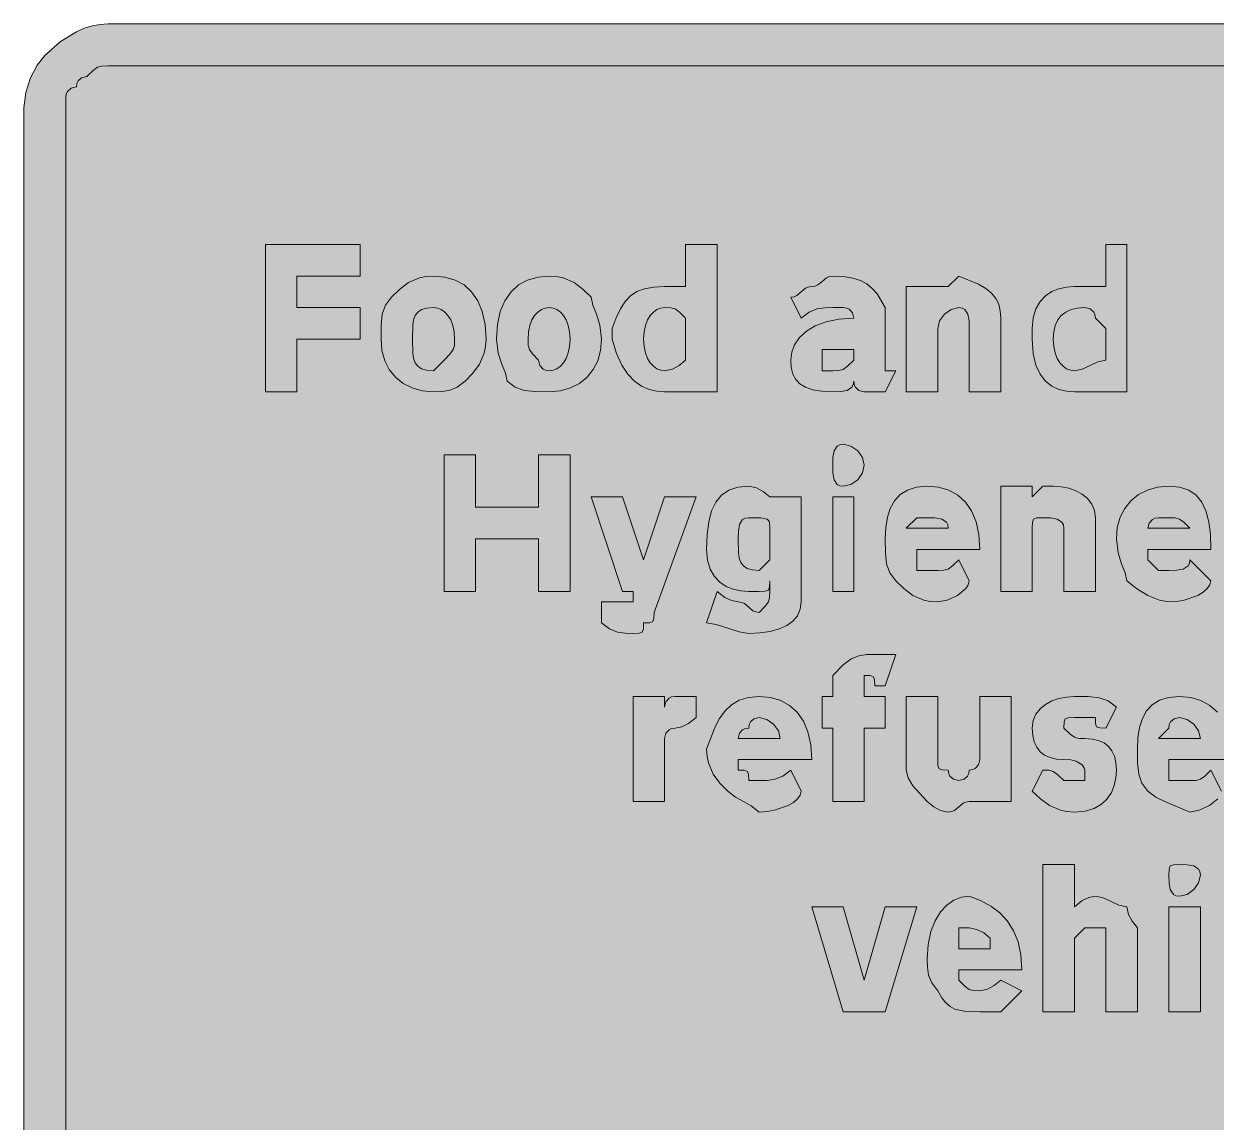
# Model space of a CAD drawing. Header units: metres. Extents: x 121 to 445, y 11 to 261.
# Drawn here: x 120.9 to 257.1, y 136 to 261.4 of the extents above; entities that cross this region are included whole.
import ezdxf

# ---------------------------------------------------------------- set-up
doc = ezdxf.new("R2010")
doc.units = ezdxf.units.M
doc.layers.add('FILL_BLACK_000000', color=7, linetype='Continuous', true_color=0x000000)
doc.layers.add('FILL_WHITE_FFFFFF', color=7, linetype='Continuous', true_color=0xffffff)

msp = doc.modelspace()

# ---------------------------------------------------------------- hatches: boundary and pattern name
at = {"layer": 'FILL_BLACK_000000', "true_color": 0x000000}
h = msp.add_hatch(color=7, dxfattribs=at)
h.dxf.hatch_style = 1
h.paths.add_polyline_path([(130.53, 10.56), (128.73, 10.77), (126.93, 11.31), (125.13, 12.08), (123.33, 12.96), (122.45, 14.76), (121.68, 16.56), (121.14, 18.36), (120.93, 20.16), (120.93, 251.76), (121.14, 253.54), (121.68, 255.21), (122.45, 256.65), (123.33, 257.76), (125.13, 259.33), (126.93, 260.46), (127.83, 260.85), (128.73, 261.13), (129.63, 261.3), (130.53, 261.36), (435.33, 261.36), (436.23, 261.17), (437.13, 260.76), (438.03, 260.35), (438.93, 260.16), (439.81, 259.95), (440.58, 259.41), (441.12, 258.64), (441.33, 257.76), (442.21, 257.05), (442.98, 256.56), (443.52, 256.07), (443.68, 255.76), (443.73, 255.36), (444.42, 254.46), (444.78, 253.56), (444.91, 252.66), (444.93, 251.76), (444.93, 20.16), (444.87, 19.26), (444.71, 18.36), (444.42, 17.46), (444.03, 16.56), (442.91, 14.76), (441.33, 12.96), (440.22, 12.08), (438.78, 11.31), (437.11, 10.77), (435.33, 10.56), (130.53, 10.56)])
h = msp.add_hatch(color=7, dxfattribs=at)
h.dxf.hatch_style = 1
h.paths.add_polyline_path([(152.13, 219.36), (148.53, 219.36), (148.53, 236.16), (159.33, 236.16), (159.33, 232.56), (152.13, 232.56), (152.13, 228.96), (159.33, 228.96), (159.33, 225.36), (152.13, 225.36), (152.13, 219.36)])
h = msp.add_hatch(color=7, dxfattribs=at)
h.dxf.hatch_style = 1
h.paths.add_polyline_path([(200.13, 236.16), (200.13, 219.36), (196.53, 219.36), (194.13, 219.36), (193.23, 219.42), (192.35, 219.62), (191.49, 219.99), (190.68, 220.56), (189.92, 221.35), (189.24, 222.4), (188.63, 223.72), (188.13, 225.36), (188.13, 226.56), (188.58, 227.8), (189.07, 228.83), (189.61, 229.66), (190.23, 230.31), (190.97, 230.79), (191.84, 231.12), (192.89, 231.3), (194.13, 231.36), (196.53, 231.36), (196.53, 236.16), (200.13, 236.16)])
h.paths.add_polyline_path([(196.53, 227.76), (195.82, 228.45), (195.33, 228.81), (194.84, 228.94), (194.13, 228.96), (193.68, 228.9), (193.25, 228.73), (192.84, 228.45), (192.48, 228.06), (192.17, 227.55), (191.94, 226.93), (191.78, 226.2), (191.73, 225.36), (191.78, 224.52), (191.94, 223.78), (192.17, 223.17), (192.48, 222.66), (192.84, 222.27), (193.25, 221.98), (193.68, 221.82), (194.13, 221.76), (195.01, 221.95), (195.78, 222.36), (196.53, 222.96), (196.53, 226.56), (196.53, 227.76)], flags=16)
h = msp.add_hatch(color=7, dxfattribs=at)
h.dxf.hatch_style = 1
h.paths.add_polyline_path([(246.93, 236.16), (246.93, 219.36), (244.53, 219.36), (240.93, 219.36), (240.03, 219.42), (239.17, 219.62), (238.36, 219.99), (237.63, 220.56), (237.02, 221.35), (236.54, 222.4), (236.24, 223.72), (236.13, 225.36), (236.13, 226.56), (236.24, 227.8), (236.54, 228.83), (237.02, 229.66), (237.63, 230.31), (238.36, 230.79), (239.17, 231.12), (240.03, 231.3), (240.93, 231.36), (244.53, 231.36), (244.53, 236.16), (246.93, 236.16)])
h.paths.add_polyline_path([(243.33, 227.76), (243.28, 228.16), (243.14, 228.45), (242.73, 228.81), (242.13, 228.96), (241.29, 228.9), (240.55, 228.73), (239.94, 228.45), (239.43, 228.06), (239.04, 227.55), (238.75, 226.93), (238.59, 226.2), (238.53, 225.36), (238.58, 224.52), (238.74, 223.78), (238.97, 223.17), (239.28, 222.66), (239.64, 222.27), (240.05, 221.98), (240.48, 221.82), (240.93, 221.76), (241.83, 221.95), (242.73, 222.36), (243.63, 222.77), (244.53, 222.96), (244.53, 226.56), (243.33, 227.76)], flags=16)
h = msp.add_hatch(color=7, dxfattribs=at)
h.dxf.hatch_style = 1
h.paths.add_polyline_path([(173.52, 223.77), (172.98, 222.51), (172.21, 221.48), (171.33, 220.56), (170.43, 219.87), (169.53, 219.51), (168.63, 219.38), (167.73, 219.36), (166.44, 219.47), (165.27, 219.79), (164.25, 220.31), (163.38, 221.01), (162.68, 221.88), (162.16, 222.9), (161.84, 224.07), (161.73, 225.36), (161.75, 226.95), (161.88, 228.21), (162.24, 229.24), (162.93, 230.16), (163.85, 231.04), (164.88, 231.81), (166.14, 232.35), (166.88, 232.51), (167.73, 232.56), (169.02, 232.45), (170.19, 232.11), (171.21, 231.55), (172.08, 230.76), (172.78, 229.75), (173.3, 228.51), (173.62, 227.05), (173.73, 225.36), (173.68, 224.51), (173.52, 223.77)])
h.paths.add_polyline_path([(169.92, 226.93), (169.69, 227.55), (169.38, 228.06), (169.02, 228.45), (168.61, 228.73), (168.18, 228.9), (167.73, 228.96), (166.94, 228.9), (166.34, 228.73), (165.92, 228.45), (165.63, 228.06), (165.46, 227.55), (165.37, 226.93), (165.33, 225.36), (165.37, 223.78), (165.46, 223.17), (165.63, 222.66), (165.92, 222.27), (166.34, 221.98), (166.94, 221.82), (167.73, 221.76), (168.93, 222.96), (169.62, 223.67), (169.98, 224.16), (170.11, 224.65), (170.13, 225.36), (170.08, 226.2), (169.92, 226.93)], flags=16)
h = msp.add_hatch(color=7, dxfattribs=at)
h.dxf.hatch_style = 1
h.paths.add_polyline_path([(186.5, 222.9), (185.98, 221.88), (185.28, 221.01), (184.41, 220.31), (183.39, 219.79), (182.22, 219.47), (180.93, 219.36), (179.34, 219.38), (178.08, 219.51), (177.05, 219.87), (176.13, 220.56), (175.94, 221.48), (175.53, 222.51), (175.12, 223.77), (174.93, 225.36), (175.04, 227.05), (175.36, 228.51), (175.88, 229.75), (176.58, 230.76), (177.45, 231.55), (178.47, 232.11), (179.64, 232.45), (180.93, 232.56), (181.78, 232.51), (182.52, 232.35), (183.78, 231.81), (184.81, 231.04), (185.73, 230.16), (185.92, 229.24), (186.33, 228.21), (186.74, 226.95), (186.93, 225.36), (186.82, 224.07), (186.5, 222.9)])
h.paths.add_polyline_path([(183.12, 226.93), (182.89, 227.55), (182.58, 228.06), (182.22, 228.45), (181.81, 228.73), (181.38, 228.9), (180.93, 228.96), (180.48, 228.9), (180.05, 228.73), (179.64, 228.45), (179.28, 228.06), (178.97, 227.55), (178.74, 226.93), (178.58, 226.2), (178.53, 225.36), (178.55, 224.65), (178.68, 224.16), (179.04, 223.67), (179.73, 222.96), (179.88, 222.36), (180.24, 221.95), (180.53, 221.81), (180.93, 221.76), (181.38, 221.82), (181.81, 221.98), (182.22, 222.27), (182.58, 222.66), (182.89, 223.17), (183.12, 223.78), (183.28, 224.52), (183.33, 225.36), (183.28, 226.2), (183.12, 226.93)], flags=16)
h = msp.add_hatch(color=7, dxfattribs=at)
h.dxf.hatch_style = 1
h.paths.add_polyline_path([(215.22, 228.77), (214.93, 228.91), (214.53, 228.96), (213.33, 228.96), (212.43, 228.94), (211.53, 228.81), (210.63, 228.45), (209.73, 227.76), (208.53, 230.16), (208.93, 230.21), (209.24, 230.35), (209.73, 230.76), (210.22, 231.17), (210.53, 231.31), (210.93, 231.36), (211.33, 231.41), (211.64, 231.55), (212.13, 231.96), (212.62, 232.37), (212.93, 232.51), (213.33, 232.56), (214.57, 232.5), (215.62, 232.33), (216.49, 232.05), (217.23, 231.66), (217.85, 231.15), (218.39, 230.53), (219.33, 228.96), (219.33, 222.96), (219.33, 221.76), (220.53, 221.76), (219.33, 219.36), (216.93, 219.36), (216.33, 219.51), (215.92, 219.87), (215.78, 220.16), (215.73, 220.56), (215.68, 220.16), (215.52, 219.87), (214.98, 219.51), (214.21, 219.38), (213.33, 219.36), (212.09, 219.42), (211.06, 219.58), (210.23, 219.87), (209.58, 220.26), (209.1, 220.77), (208.77, 221.38), (208.59, 222.12), (208.53, 222.96), (208.64, 223.86), (208.98, 224.72), (209.54, 225.53), (210.33, 226.26), (211.34, 226.87), (212.58, 227.35), (214.04, 227.65), (215.73, 227.76), (215.58, 228.36), (215.22, 228.77)])
h.paths.add_polyline_path([(213.33, 221.76), (214.04, 221.78), (214.53, 221.91), (215.02, 222.27), (215.73, 222.96), (215.73, 224.16), (212.13, 224.16), (212.13, 222.96), (212.13, 221.76), (213.33, 221.76)], flags=16)
h = msp.add_hatch(color=7, dxfattribs=at)
h.dxf.hatch_style = 1
h.paths.add_polyline_path([(228.93, 219.36), (228.93, 226.56), (228.91, 227.44), (228.78, 228.21), (228.42, 228.75), (228.13, 228.91), (227.73, 228.96), (226.85, 228.75), (226.08, 228.21), (225.54, 227.44), (225.33, 226.56), (225.33, 219.36), (221.73, 219.36), (221.73, 231.36), (225.33, 231.36), (226.53, 231.36), (227.73, 232.56), (230, 231.64), (230.83, 231.15), (231.48, 230.61), (231.96, 230.02), (232.29, 229.35), (232.47, 228.61), (232.53, 227.76), (232.53, 219.36), (228.93, 219.36)])
h = msp.add_hatch(color=7, dxfattribs=at)
h.dxf.hatch_style = 1
h.paths.add_polyline_path([(216.72, 210.08), (216.18, 209.31), (215.41, 208.77), (214.53, 208.56), (214.13, 208.61), (213.84, 208.77), (213.48, 209.31), (213.35, 210.08), (213.33, 210.96), (213.35, 211.84), (213.48, 212.61), (213.84, 213.15), (214.13, 213.31), (214.53, 213.36), (215.41, 213.15), (216.18, 212.61), (216.72, 211.84), (216.93, 210.96), (216.72, 210.08)])
h = msp.add_hatch(color=7, dxfattribs=at)
h.dxf.hatch_style = 1
h.paths.add_polyline_path([(176.13, 206.16), (179.73, 206.16), (179.73, 212.16), (183.33, 212.16), (183.33, 196.56), (179.73, 196.56), (179.73, 202.56), (176.13, 202.56), (172.53, 202.56), (172.53, 196.56), (168.93, 196.56), (168.93, 212.16), (172.53, 212.16), (172.53, 206.16), (176.13, 206.16)])
h = msp.add_hatch(color=7, dxfattribs=at)
h.dxf.hatch_style = 1
h.paths.add_polyline_path([(209.3, 193.78), (208.78, 193.17), (208.08, 192.66), (207.21, 192.27), (206.19, 191.98), (205.02, 191.82), (203.73, 191.76), (202.64, 191.95), (201.33, 192.36), (200.02, 192.77), (198.93, 192.96), (200.13, 196.56), (201.01, 195.87), (201.78, 195.51), (202.53, 195.36), (202.93, 195.31), (203.24, 195.17), (203.73, 194.76), (204.22, 194.35), (204.53, 194.21), (204.93, 194.16), (205.62, 194.87), (205.98, 195.36), (206.11, 195.85), (206.13, 196.56), (206.13, 197.76), (206.11, 197.07), (205.98, 196.71), (205.62, 196.58), (204.93, 196.56), (203.73, 196.56), (202.83, 196.62), (201.97, 196.8), (201.16, 197.13), (200.43, 197.61), (199.82, 198.26), (199.34, 199.09), (199.04, 200.12), (198.93, 201.36), (198.99, 203.05), (199.17, 204.51), (199.5, 205.75), (199.98, 206.76), (200.63, 207.55), (201.46, 208.11), (202.49, 208.45), (203.73, 208.56), (204.61, 208.37), (205.38, 207.96), (206.13, 207.36), (209.73, 207.36), (209.73, 195.36), (209.62, 194.52), (209.3, 193.78)])
h.paths.add_polyline_path([(206, 204.67), (205.83, 204.81), (205.12, 204.94), (203.73, 204.96), (203.33, 204.91), (203.04, 204.75), (202.68, 204.21), (202.55, 203.44), (202.53, 202.56), (202.57, 200.98), (202.66, 200.37), (202.83, 199.86), (203.12, 199.47), (203.54, 199.18), (204.14, 199.02), (204.93, 198.96), (206.13, 200.16), (206.13, 201.36), (206.13, 203.76), (206.09, 204.45), (206, 204.67)], flags=16)
h = msp.add_hatch(color=7, dxfattribs=at)
h.dxf.hatch_style = 1
h.paths.add_polyline_path([(222.93, 200.16), (222.93, 198.96), (225.33, 198.96), (226.04, 198.98), (226.53, 199.11), (227.02, 199.47), (227.73, 200.16), (228.93, 197.76), (228.82, 197.31), (228.54, 196.88), (227.58, 196.11), (226.4, 195.57), (225.33, 195.36), (224.48, 195.41), (223.74, 195.57), (222.48, 196.11), (221.45, 196.88), (220.53, 197.76), (219.84, 198.68), (219.48, 199.71), (219.35, 200.97), (219.33, 202.56), (219.39, 203.85), (219.57, 205.02), (219.9, 206.04), (220.38, 206.91), (221.03, 207.61), (221.86, 208.13), (222.89, 208.45), (224.13, 208.56), (225.42, 208.45), (226.59, 208.11), (227.61, 207.55), (228.48, 206.76), (229.18, 205.75), (229.7, 204.51), (230.02, 203.05), (230.13, 201.36), (222.93, 201.36), (222.93, 200.16)])
h.paths.add_polyline_path([(226.48, 204.16), (226.32, 204.45), (225.78, 204.81), (225.01, 204.94), (224.13, 204.96), (222.93, 204.96), (221.73, 203.76), (226.53, 203.76), (226.48, 204.16)], flags=16)
h = msp.add_hatch(color=7, dxfattribs=at)
h.dxf.hatch_style = 1
h.paths.add_polyline_path([(239.73, 196.56), (239.73, 202.56), (239.73, 203.76), (239.68, 204.16), (239.52, 204.45), (238.98, 204.81), (238.21, 204.94), (237.33, 204.96), (236.64, 204.94), (236.28, 204.81), (236.15, 204.45), (236.13, 203.76), (236.13, 196.56), (232.53, 196.56), (232.53, 208.56), (236.13, 208.56), (236.13, 207.36), (237.33, 208.56), (238.53, 208.56), (239.43, 208.5), (240.29, 208.33), (241.1, 208.05), (241.83, 207.66), (242.44, 207.15), (242.92, 206.53), (243.22, 205.8), (243.33, 204.96), (243.33, 203.76), (243.33, 196.56), (239.73, 196.56)])
h = msp.add_hatch(color=7, dxfattribs=at)
h.dxf.hatch_style = 1
h.paths.add_polyline_path([(249.33, 200.16), (250.53, 198.96), (251.73, 198.96), (252.61, 198.98), (253.38, 199.11), (253.92, 199.47), (254.08, 199.76), (254.13, 200.16), (256.53, 197.76), (256.42, 197.31), (256.12, 196.88), (255.64, 196.47), (255.03, 196.11), (253.49, 195.57), (252.63, 195.41), (251.73, 195.36), (250.64, 195.57), (249.33, 196.11), (248.02, 196.88), (246.93, 197.76), (246.74, 198.68), (246.33, 199.71), (245.92, 200.97), (245.73, 202.56), (245.84, 203.85), (246.16, 205.02), (246.68, 206.04), (247.38, 206.91), (248.25, 207.61), (249.27, 208.13), (250.44, 208.45), (251.73, 208.56), (252.97, 208.45), (254, 208.11), (254.83, 207.55), (255.48, 206.76), (255.96, 205.75), (256.29, 204.51), (256.47, 203.05), (256.53, 201.36), (249.33, 201.36), (249.33, 200.16)])
h.paths.add_polyline_path([(253.42, 204.45), (252.93, 204.81), (252.44, 204.94), (251.73, 204.96), (250.53, 204.96), (250.13, 204.91), (249.84, 204.77), (249.48, 204.36), (249.33, 203.76), (254.13, 203.76), (253.42, 204.45)], flags=16)
h = msp.add_hatch(color=7, dxfattribs=at)
h.dxf.hatch_style = 1
h.paths.add_polyline_path([(192.93, 194.16), (192.91, 193.47), (192.78, 193.11), (192.42, 192.98), (191.73, 192.96), (191.71, 192.27), (191.58, 191.91), (191.22, 191.78), (190.53, 191.76), (189.63, 191.78), (188.73, 191.91), (187.83, 192.27), (186.93, 192.96), (186.93, 195.36), (188.13, 195.36), (189.33, 195.36), (190.53, 195.36), (190.53, 196.56), (189.33, 196.56), (185.73, 207.36), (189.33, 207.36), (191.73, 200.16), (194.13, 207.36), (197.73, 207.36), (192.93, 194.16)])
h = msp.add_hatch(color=7, dxfattribs=at)
h.dxf.hatch_style = 1
h.paths.add_polyline_path([(213.33, 196.56), (213.33, 207.36), (215.73, 207.36), (215.73, 196.56), (213.33, 196.56)])
h = msp.add_hatch(color=7, dxfattribs=at)
h.dxf.hatch_style = 1
h.paths.add_polyline_path([(213.33, 172.56), (213.33, 180.96), (212.13, 180.96), (212.13, 184.56), (213.33, 184.56), (213.33, 186.96), (214.53, 188.16), (215.43, 188.85), (216.33, 189.21), (217.23, 189.34), (218.13, 189.36), (220.53, 189.36), (219.33, 185.76), (218.13, 185.76), (218.11, 186.45), (217.98, 186.81), (217.62, 186.94), (216.93, 186.96), (216.93, 185.76), (216.93, 184.56), (219.33, 184.56), (219.33, 180.96), (216.93, 180.96), (216.93, 172.56), (213.33, 172.56)])
h = msp.add_hatch(color=7, dxfattribs=at)
h.dxf.hatch_style = 1
h.paths.add_polyline_path([(190.53, 184.56), (194.13, 184.56), (194.13, 183.36), (194.28, 183.96), (194.64, 184.37), (194.93, 184.51), (195.33, 184.56), (197.73, 184.56), (197.73, 182.16), (196.85, 181.47), (196.08, 181.11), (195.33, 180.96), (194.93, 180.91), (194.64, 180.77), (194.28, 180.36), (194.13, 179.76), (194.13, 172.56), (190.53, 172.56), (190.53, 184.56)])
h = msp.add_hatch(color=7, dxfattribs=at)
h.dxf.hatch_style = 1
h.paths.add_polyline_path([(202.53, 176.16), (203.22, 176.14), (203.58, 176.01), (203.71, 175.65), (203.73, 174.96), (204.93, 174.96), (205.83, 174.98), (206.73, 175.11), (207.63, 175.47), (208.53, 176.16), (209.73, 173.76), (209.62, 173.31), (209.32, 172.88), (208.84, 172.47), (208.23, 172.11), (206.69, 171.57), (205.83, 171.41), (204.93, 171.36), (204.03, 172.07), (203.13, 172.56), (202.23, 173.05), (201.33, 173.76), (200.45, 174.68), (199.68, 175.71), (199.14, 176.97), (198.98, 177.71), (198.93, 178.56), (199.87, 181.02), (200.41, 182.04), (201.03, 182.91), (201.77, 183.61), (202.64, 184.13), (203.69, 184.45), (204.93, 184.56), (206.22, 184.45), (207.39, 184.11), (208.41, 183.55), (209.28, 182.76), (209.98, 181.75), (210.5, 180.51), (210.82, 179.05), (210.93, 177.36), (202.53, 177.36), (202.53, 176.16)])
h.paths.add_polyline_path([(207.12, 180.64), (206.58, 181.41), (205.81, 181.95), (204.93, 182.16), (204.33, 182.01), (203.92, 181.65), (203.78, 181.36), (203.73, 180.96), (203.33, 180.91), (203.04, 180.77), (202.68, 180.36), (202.53, 179.76), (207.33, 179.76), (207.12, 180.64)], flags=16)
h = msp.add_hatch(color=7, dxfattribs=at)
h.dxf.hatch_style = 1
h.paths.add_polyline_path([(233.73, 184.56), (233.73, 172.56), (230.13, 172.56), (228.93, 172.56), (228.53, 172.51), (228.22, 172.37), (227.73, 171.96), (227.24, 171.55), (226.93, 171.41), (226.53, 171.36), (225.65, 171.55), (224.88, 171.96), (224.13, 172.56), (222.48, 174.36), (221.94, 175.26), (221.73, 176.16), (221.73, 184.56), (225.33, 184.56), (225.33, 177.36), (225.35, 176.67), (225.48, 176.31), (225.84, 176.18), (226.53, 176.16), (226.58, 175.76), (226.72, 175.47), (227.13, 175.11), (227.73, 174.96), (228.33, 175.11), (228.74, 175.47), (228.88, 175.76), (228.93, 176.16), (229.33, 176.21), (229.62, 176.35), (229.98, 176.76), (230.13, 177.36), (230.13, 184.56), (233.73, 184.56)])
h = msp.add_hatch(color=7, dxfattribs=at)
h.dxf.hatch_style = 1
h.paths.add_polyline_path([(245.67, 175.26), (245.49, 174.4), (245.16, 173.59), (244.68, 172.86), (244.03, 172.25), (243.2, 171.77), (242.17, 171.47), (240.93, 171.36), (240.08, 171.41), (239.34, 171.57), (238.08, 172.11), (237.05, 172.88), (236.13, 173.76), (237.33, 176.16), (238.04, 176.14), (238.53, 176.01), (239.02, 175.65), (239.73, 174.96), (240.93, 174.96), (242.13, 174.96), (242.13, 176.16), (242.09, 176.35), (241.83, 176.76), (241.12, 177.17), (240.52, 177.31), (239.73, 177.36), (238.89, 177.42), (238.16, 177.58), (237.54, 177.87), (237.03, 178.26), (236.64, 178.77), (236.36, 179.38), (236.19, 180.12), (236.13, 180.96), (236.24, 181.8), (236.54, 182.53), (237.02, 183.15), (237.63, 183.66), (238.36, 184.05), (239.17, 184.33), (240.03, 184.5), (240.93, 184.56), (242.52, 184.54), (243.78, 184.41), (244.81, 184.05), (245.73, 183.36), (244.53, 180.96), (243.84, 180.98), (243.48, 181.11), (243.35, 181.47), (243.33, 182.16), (240.93, 182.16), (240.24, 182.14), (239.88, 182.01), (239.75, 181.65), (239.73, 180.96), (240.44, 180.27), (240.93, 179.91), (241.42, 179.78), (242.13, 179.76), (242.97, 179.7), (243.7, 179.53), (244.32, 179.25), (244.83, 178.86), (245.22, 178.35), (245.5, 177.73), (245.67, 177), (245.73, 176.16), (245.67, 175.26)])
h = msp.add_hatch(color=7, dxfattribs=at)
h.dxf.hatch_style = 1
h.paths.add_polyline_path([(251.73, 176.16), (251.73, 174.96), (254.13, 174.96), (254.84, 174.98), (255.33, 175.11), (255.82, 175.47), (256.53, 176.16), (257.73, 173.76), (257.62, 173.31), (257.34, 172.88), (256.38, 172.11), (255.2, 171.57), (254.13, 171.36), (251.28, 172.56), (250.25, 173.05), (249.33, 173.76), (248.64, 174.68), (248.28, 175.71), (248.15, 176.97), (248.13, 178.56), (248.19, 179.85), (248.37, 181.02), (248.7, 182.04), (249.18, 182.91), (249.83, 183.61), (250.66, 184.13), (251.69, 184.45), (252.93, 184.56), (254.22, 184.45), (255.39, 184.11), (256.41, 183.55), (257.28, 182.76), (257.98, 181.75), (258.5, 180.51), (258.82, 179.05), (258.93, 177.36), (251.73, 177.36), (251.73, 176.16)])
h.paths.add_polyline_path([(255.12, 180.64), (254.58, 181.41), (253.81, 181.95), (252.93, 182.16), (252.33, 182.01), (251.92, 181.65), (251.78, 181.36), (251.73, 180.96), (250.53, 179.76), (255.33, 179.76), (255.12, 180.64)], flags=16)
h = msp.add_hatch(color=7, dxfattribs=at)
h.dxf.hatch_style = 1
h.paths.add_polyline_path([(244.23, 161.57), (245.13, 161.16), (246.03, 160.75), (246.93, 160.56), (247.12, 159.68), (247.53, 158.91), (248.13, 158.16), (248.13, 148.56), (244.53, 148.56), (244.53, 156.96), (244.53, 158.16), (242.13, 158.16), (240.93, 156.96), (240.93, 155.76), (240.93, 148.56), (237.33, 148.56), (237.33, 165.36), (240.93, 165.36), (240.93, 160.56), (241.81, 161.25), (242.58, 161.61), (243.33, 161.76), (244.23, 161.57)])
h = msp.add_hatch(color=7, dxfattribs=at)
h.dxf.hatch_style = 1
h.paths.add_polyline_path([(255.12, 163.28), (254.58, 162.51), (253.81, 161.97), (252.93, 161.76), (252.53, 161.81), (252.24, 161.97), (251.88, 162.51), (251.75, 163.28), (251.73, 164.16), (251.75, 164.85), (251.88, 165.21), (252.24, 165.34), (252.93, 165.36), (253.81, 165.34), (254.58, 165.21), (255.12, 164.85), (255.28, 164.56), (255.33, 164.16), (255.12, 163.28)])
h = msp.add_hatch(color=7, dxfattribs=at)
h.dxf.hatch_style = 1
h.paths.add_polyline_path([(227.73, 152.16), (228.44, 151.47), (228.93, 151.11), (229.42, 150.98), (230.13, 150.96), (231.01, 151.15), (231.78, 151.56), (232.53, 152.16), (234.93, 150.96), (232.53, 148.56), (230.13, 148.56), (228.54, 148.6), (227.28, 148.86), (226.74, 149.15), (226.25, 149.57), (225.78, 150.17), (225.33, 150.96), (224.64, 151.86), (224.28, 152.76), (224.15, 153.66), (224.13, 154.56), (224.24, 156.25), (224.54, 157.71), (225.02, 158.95), (225.63, 159.96), (226.36, 160.75), (227.17, 161.31), (228.03, 161.65), (228.93, 161.76), (230.22, 161.25), (231.39, 160.62), (232.41, 159.84), (233.28, 158.91), (233.98, 157.81), (234.5, 156.53), (234.82, 155.05), (234.93, 153.36), (227.73, 153.36), (227.73, 152.16)])
h.paths.add_polyline_path([(231.33, 156.96), (230.58, 157.56), (229.81, 157.97), (228.93, 158.16), (227.73, 158.16), (227.73, 155.76), (231.33, 155.76), (231.33, 156.96)], flags=16)
h = msp.add_hatch(color=7, dxfattribs=at)
h.dxf.hatch_style = 1
h.paths.add_polyline_path([(210.93, 160.56), (214.53, 160.56), (216.93, 152.16), (219.33, 160.56), (222.93, 160.56), (219.33, 148.56), (216.93, 148.56), (214.53, 148.56), (210.93, 160.56)])
h = msp.add_hatch(color=7, dxfattribs=at)
h.dxf.hatch_style = 1
h.paths.add_polyline_path([(251.73, 148.56), (251.73, 160.56), (255.33, 160.56), (255.33, 148.56), (251.73, 148.56)])
at = {"layer": 'FILL_WHITE_FFFFFF', "true_color": 0xffffff}
h = msp.add_hatch(color=7, dxfattribs=at)
h.dxf.hatch_style = 1
h.paths.add_polyline_path([(436.23, 256.35), (437.13, 255.81), (438.93, 254.16), (439.33, 254.11), (439.62, 253.95), (439.98, 253.41), (440.11, 252.64), (440.13, 251.76), (440.13, 20.16), (440.13, 17.76), (439.44, 17.74), (439.08, 17.61), (438.95, 17.25), (438.93, 16.56), (438.03, 15.87), (437.13, 15.51), (436.23, 15.38), (435.33, 15.36), (130.53, 15.36), (129.63, 15.38), (128.73, 15.51), (127.83, 15.87), (126.93, 16.56), (126.24, 17.46), (125.88, 18.36), (125.75, 19.26), (125.73, 20.16), (125.73, 251.76), (125.73, 252.96), (125.78, 253.36), (125.92, 253.65), (126.33, 254.01), (126.93, 254.16), (126.98, 254.56), (127.12, 254.85), (127.53, 255.21), (128.13, 255.36), (128.84, 256.05), (129.33, 256.41), (129.82, 256.54), (130.53, 256.56), (435.33, 256.56), (436.23, 256.35)])

# ---------------------------------------------------------------- linework, layer by layer
at = {"layer": 'FILL_BLACK_000000', "lineweight": 0, "true_color": 0x000000}
for points in [[(435.33, 10.56), (130.53, 10.56), (128.73, 10.77), (126.93, 11.31), (125.13, 12.08), (123.33, 12.96), (122.45, 14.76), (121.68, 16.56), (121.14, 18.36), (120.93, 20.16), (120.93, 251.76), (121.14, 253.54), (121.68, 255.21), (122.45, 256.65), (123.33, 257.76), (125.13, 259.33), (126.93, 260.46), (127.83, 260.85), (128.73, 261.13), (129.63, 261.3), (130.53, 261.36), (435.33, 261.36)], [(257.34, 172.88), (256.38, 172.11), (255.2, 171.57), (254.13, 171.36), (251.28, 172.56), (250.25, 173.05), (249.33, 173.76), (248.64, 174.68), (248.28, 175.71), (248.15, 176.97), (248.13, 178.56), (248.19, 179.85), (248.37, 181.02), (248.7, 182.04), (249.18, 182.91), (249.83, 183.61), (250.66, 184.13), (251.69, 184.45), (252.93, 184.56), (254.22, 184.45), (255.39, 184.11), (256.41, 183.55), (257.28, 182.76)], [(258.93, 177.36), (251.73, 177.36), (251.73, 176.16), (251.73, 174.96), (254.13, 174.96), (254.84, 174.98), (255.33, 175.11), (255.82, 175.47), (256.53, 176.16), (257.73, 173.76)]]:
    msp.add_lwpolyline(points, dxfattribs=at)
for points in [[(152.13, 219.36), (148.53, 219.36), (148.53, 236.16), (159.33, 236.16), (159.33, 232.56), (152.13, 232.56), (152.13, 228.96), (159.33, 228.96), (159.33, 225.36), (152.13, 225.36)], [(200.13, 236.16), (200.13, 219.36), (196.53, 219.36), (194.13, 219.36), (193.23, 219.42), (192.35, 219.62), (191.49, 219.99), (190.68, 220.56), (189.92, 221.35), (189.24, 222.4), (188.63, 223.72), (188.13, 225.36), (188.13, 226.56), (188.58, 227.8), (189.07, 228.83), (189.61, 229.66), (190.23, 230.31), (190.97, 230.79), (191.84, 231.12), (192.89, 231.3), (194.13, 231.36), (196.53, 231.36), (196.53, 236.16)], [(246.93, 236.16), (246.93, 219.36), (244.53, 219.36), (240.93, 219.36), (240.03, 219.42), (239.17, 219.62), (238.36, 219.99), (237.63, 220.56), (237.02, 221.35), (236.54, 222.4), (236.24, 223.72), (236.13, 225.36), (236.13, 226.56), (236.24, 227.8), (236.54, 228.83), (237.02, 229.66), (237.63, 230.31), (238.36, 230.79), (239.17, 231.12), (240.03, 231.3), (240.93, 231.36), (244.53, 231.36), (244.53, 236.16)], [(173.52, 223.77), (172.98, 222.51), (172.21, 221.48), (171.33, 220.56), (170.43, 219.87), (169.53, 219.51), (168.63, 219.38), (167.73, 219.36), (166.44, 219.47), (165.27, 219.79), (164.25, 220.31), (163.38, 221.01), (162.68, 221.88), (162.16, 222.9), (161.84, 224.07), (161.73, 225.36), (161.75, 226.95), (161.88, 228.21), (162.24, 229.24), (162.93, 230.16), (163.85, 231.04), (164.88, 231.81), (166.14, 232.35), (166.88, 232.51), (167.73, 232.56), (169.02, 232.45), (170.19, 232.11), (171.21, 231.55), (172.08, 230.76), (172.78, 229.75), (173.3, 228.51), (173.62, 227.05), (173.73, 225.36), (173.68, 224.51)], [(186.5, 222.9), (185.98, 221.88), (185.28, 221.01), (184.41, 220.31), (183.39, 219.79), (182.22, 219.47), (180.93, 219.36), (179.34, 219.38), (178.08, 219.51), (177.05, 219.87), (176.13, 220.56), (175.94, 221.48), (175.53, 222.51), (175.12, 223.77), (174.93, 225.36), (175.04, 227.05), (175.36, 228.51), (175.88, 229.75), (176.58, 230.76), (177.45, 231.55), (178.47, 232.11), (179.64, 232.45), (180.93, 232.56), (181.78, 232.51), (182.52, 232.35), (183.78, 231.81), (184.81, 231.04), (185.73, 230.16), (185.92, 229.24), (186.33, 228.21), (186.74, 226.95), (186.93, 225.36), (186.82, 224.07)], [(215.22, 228.77), (214.93, 228.91), (214.53, 228.96), (213.33, 228.96), (212.43, 228.94), (211.53, 228.81), (210.63, 228.45), (209.73, 227.76), (208.53, 230.16), (208.93, 230.21), (209.24, 230.35), (209.73, 230.76), (210.22, 231.17), (210.53, 231.31), (210.93, 231.36), (211.33, 231.41), (211.64, 231.55), (212.13, 231.96), (212.62, 232.37), (212.93, 232.51), (213.33, 232.56), (214.57, 232.5), (215.62, 232.33), (216.49, 232.05), (217.23, 231.66), (217.85, 231.15), (218.39, 230.53), (219.33, 228.96), (219.33, 222.96), (219.33, 221.76), (220.53, 221.76), (219.33, 219.36), (216.93, 219.36), (216.33, 219.51), (215.92, 219.87), (215.78, 220.16), (215.73, 220.56), (215.68, 220.16), (215.52, 219.87), (214.98, 219.51), (214.21, 219.38), (213.33, 219.36), (212.09, 219.42), (211.06, 219.58), (210.23, 219.87), (209.58, 220.26), (209.1, 220.77), (208.77, 221.38), (208.59, 222.12), (208.53, 222.96), (208.64, 223.86), (208.98, 224.72), (209.54, 225.53), (210.33, 226.26), (211.34, 226.87), (212.58, 227.35), (214.04, 227.65), (215.73, 227.76), (215.58, 228.36)], [(228.93, 219.36), (228.93, 226.56), (228.91, 227.44), (228.78, 228.21), (228.42, 228.75), (228.13, 228.91), (227.73, 228.96), (226.85, 228.75), (226.08, 228.21), (225.54, 227.44), (225.33, 226.56), (225.33, 219.36), (221.73, 219.36), (221.73, 231.36), (225.33, 231.36), (226.53, 231.36), (227.73, 232.56), (230, 231.64), (230.83, 231.15), (231.48, 230.61), (231.96, 230.02), (232.29, 229.35), (232.47, 228.61), (232.53, 227.76), (232.53, 219.36)], [(169.92, 226.93), (169.69, 227.55), (169.38, 228.06), (169.02, 228.45), (168.61, 228.73), (168.18, 228.9), (167.73, 228.96), (166.94, 228.9), (166.34, 228.73), (165.92, 228.45), (165.63, 228.06), (165.46, 227.55), (165.37, 226.93), (165.33, 225.36), (165.37, 223.78), (165.46, 223.17), (165.63, 222.66), (165.92, 222.27), (166.34, 221.98), (166.94, 221.82), (167.73, 221.76), (168.93, 222.96), (169.62, 223.67), (169.98, 224.16), (170.11, 224.65), (170.13, 225.36), (170.08, 226.2)], [(183.12, 226.93), (182.89, 227.55), (182.58, 228.06), (182.22, 228.45), (181.81, 228.73), (181.38, 228.9), (180.93, 228.96), (180.48, 228.9), (180.05, 228.73), (179.64, 228.45), (179.28, 228.06), (178.97, 227.55), (178.74, 226.93), (178.58, 226.2), (178.53, 225.36), (178.55, 224.65), (178.68, 224.16), (179.04, 223.67), (179.73, 222.96), (179.88, 222.36), (180.24, 221.95), (180.53, 221.81), (180.93, 221.76), (181.38, 221.82), (181.81, 221.98), (182.22, 222.27), (182.58, 222.66), (182.89, 223.17), (183.12, 223.78), (183.28, 224.52), (183.33, 225.36), (183.28, 226.2)], [(196.53, 227.76), (195.82, 228.45), (195.33, 228.81), (194.84, 228.94), (194.13, 228.96), (193.68, 228.9), (193.25, 228.73), (192.84, 228.45), (192.48, 228.06), (192.17, 227.55), (191.94, 226.93), (191.78, 226.2), (191.73, 225.36), (191.78, 224.52), (191.94, 223.78), (192.17, 223.17), (192.48, 222.66), (192.84, 222.27), (193.25, 221.98), (193.68, 221.82), (194.13, 221.76), (195.01, 221.95), (195.78, 222.36), (196.53, 222.96), (196.53, 226.56)], [(243.33, 227.76), (243.28, 228.16), (243.14, 228.45), (242.73, 228.81), (242.13, 228.96), (241.29, 228.9), (240.55, 228.73), (239.94, 228.45), (239.43, 228.06), (239.04, 227.55), (238.75, 226.93), (238.59, 226.2), (238.53, 225.36), (238.58, 224.52), (238.74, 223.78), (238.97, 223.17), (239.28, 222.66), (239.64, 222.27), (240.05, 221.98), (240.48, 221.82), (240.93, 221.76), (241.83, 221.95), (242.73, 222.36), (243.63, 222.77), (244.53, 222.96), (244.53, 226.56)], [(213.33, 221.76), (214.04, 221.78), (214.53, 221.91), (215.02, 222.27), (215.73, 222.96), (215.73, 224.16), (212.13, 224.16), (212.13, 222.96), (212.13, 221.76)], [(216.72, 210.08), (216.18, 209.31), (215.41, 208.77), (214.53, 208.56), (214.13, 208.61), (213.84, 208.77), (213.48, 209.31), (213.35, 210.08), (213.33, 210.96), (213.35, 211.84), (213.48, 212.61), (213.84, 213.15), (214.13, 213.31), (214.53, 213.36), (215.41, 213.15), (216.18, 212.61), (216.72, 211.84), (216.93, 210.96)], [(176.13, 206.16), (179.73, 206.16), (179.73, 212.16), (183.33, 212.16), (183.33, 196.56), (179.73, 196.56), (179.73, 202.56), (176.13, 202.56), (172.53, 202.56), (172.53, 196.56), (168.93, 196.56), (168.93, 212.16), (172.53, 212.16), (172.53, 206.16)], [(209.3, 193.78), (208.78, 193.17), (208.08, 192.66), (207.21, 192.27), (206.19, 191.98), (205.02, 191.82), (203.73, 191.76), (202.64, 191.95), (201.33, 192.36), (200.02, 192.77), (198.93, 192.96), (200.13, 196.56), (201.01, 195.87), (201.78, 195.51), (202.53, 195.36), (202.93, 195.31), (203.24, 195.17), (203.73, 194.76), (204.22, 194.35), (204.53, 194.21), (204.93, 194.16), (205.62, 194.87), (205.98, 195.36), (206.11, 195.85), (206.13, 196.56), (206.13, 197.76), (206.11, 197.07), (205.98, 196.71), (205.62, 196.58), (204.93, 196.56), (203.73, 196.56), (202.83, 196.62), (201.97, 196.8), (201.16, 197.13), (200.43, 197.61), (199.82, 198.26), (199.34, 199.09), (199.04, 200.12), (198.93, 201.36), (198.99, 203.05), (199.17, 204.51), (199.5, 205.75), (199.98, 206.76), (200.63, 207.55), (201.46, 208.11), (202.49, 208.45), (203.73, 208.56), (204.61, 208.37), (205.38, 207.96), (206.13, 207.36), (209.73, 207.36), (209.73, 195.36), (209.62, 194.52)], [(222.93, 200.16), (222.93, 198.96), (225.33, 198.96), (226.04, 198.98), (226.53, 199.11), (227.02, 199.47), (227.73, 200.16), (228.93, 197.76), (228.82, 197.31), (228.54, 196.88), (227.58, 196.11), (226.4, 195.57), (225.33, 195.36), (224.48, 195.41), (223.74, 195.57), (222.48, 196.11), (221.45, 196.88), (220.53, 197.76), (219.84, 198.68), (219.48, 199.71), (219.35, 200.97), (219.33, 202.56), (219.39, 203.85), (219.57, 205.02), (219.9, 206.04), (220.38, 206.91), (221.03, 207.61), (221.86, 208.13), (222.89, 208.45), (224.13, 208.56), (225.42, 208.45), (226.59, 208.11), (227.61, 207.55), (228.48, 206.76), (229.18, 205.75), (229.7, 204.51), (230.02, 203.05), (230.13, 201.36), (222.93, 201.36)], [(239.73, 196.56), (239.73, 202.56), (239.73, 203.76), (239.68, 204.16), (239.52, 204.45), (238.98, 204.81), (238.21, 204.94), (237.33, 204.96), (236.64, 204.94), (236.28, 204.81), (236.15, 204.45), (236.13, 203.76), (236.13, 196.56), (232.53, 196.56), (232.53, 208.56), (236.13, 208.56), (236.13, 207.36), (237.33, 208.56), (238.53, 208.56), (239.43, 208.5), (240.29, 208.33), (241.1, 208.05), (241.83, 207.66), (242.44, 207.15), (242.92, 206.53), (243.22, 205.8), (243.33, 204.96), (243.33, 203.76), (243.33, 196.56)], [(249.33, 200.16), (250.53, 198.96), (251.73, 198.96), (252.61, 198.98), (253.38, 199.11), (253.92, 199.47), (254.08, 199.76), (254.13, 200.16), (256.53, 197.76), (256.42, 197.31), (256.12, 196.88), (255.64, 196.47), (255.03, 196.11), (253.49, 195.57), (252.63, 195.41), (251.73, 195.36), (250.64, 195.57), (249.33, 196.11), (248.02, 196.88), (246.93, 197.76), (246.74, 198.68), (246.33, 199.71), (245.92, 200.97), (245.73, 202.56), (245.84, 203.85), (246.16, 205.02), (246.68, 206.04), (247.38, 206.91), (248.25, 207.61), (249.27, 208.13), (250.44, 208.45), (251.73, 208.56), (252.97, 208.45), (254, 208.11), (254.83, 207.55), (255.48, 206.76), (255.96, 205.75), (256.29, 204.51), (256.47, 203.05), (256.53, 201.36), (249.33, 201.36)], [(192.93, 194.16), (192.91, 193.47), (192.78, 193.11), (192.42, 192.98), (191.73, 192.96), (191.71, 192.27), (191.58, 191.91), (191.22, 191.78), (190.53, 191.76), (189.63, 191.78), (188.73, 191.91), (187.83, 192.27), (186.93, 192.96), (186.93, 195.36), (188.13, 195.36), (189.33, 195.36), (190.53, 195.36), (190.53, 196.56), (189.33, 196.56), (185.73, 207.36), (189.33, 207.36), (191.73, 200.16), (194.13, 207.36), (197.73, 207.36)], [(213.33, 196.56), (213.33, 207.36), (215.73, 207.36), (215.73, 196.56)], [(206, 204.67), (205.83, 204.81), (205.12, 204.94), (203.73, 204.96), (203.33, 204.91), (203.04, 204.75), (202.68, 204.21), (202.55, 203.44), (202.53, 202.56), (202.57, 200.98), (202.66, 200.37), (202.83, 199.86), (203.12, 199.47), (203.54, 199.18), (204.14, 199.02), (204.93, 198.96), (206.13, 200.16), (206.13, 201.36), (206.13, 203.76), (206.09, 204.45)], [(226.48, 204.16), (226.32, 204.45), (225.78, 204.81), (225.01, 204.94), (224.13, 204.96), (222.93, 204.96), (221.73, 203.76), (226.53, 203.76)], [(253.42, 204.45), (252.93, 204.81), (252.44, 204.94), (251.73, 204.96), (250.53, 204.96), (250.13, 204.91), (249.84, 204.77), (249.48, 204.36), (249.33, 203.76), (254.13, 203.76)], [(213.33, 172.56), (213.33, 180.96), (212.13, 180.96), (212.13, 184.56), (213.33, 184.56), (213.33, 186.96), (214.53, 188.16), (215.43, 188.85), (216.33, 189.21), (217.23, 189.34), (218.13, 189.36), (220.53, 189.36), (219.33, 185.76), (218.13, 185.76), (218.11, 186.45), (217.98, 186.81), (217.62, 186.94), (216.93, 186.96), (216.93, 185.76), (216.93, 184.56), (219.33, 184.56), (219.33, 180.96), (216.93, 180.96), (216.93, 172.56)], [(190.53, 184.56), (194.13, 184.56), (194.13, 183.36), (194.28, 183.96), (194.64, 184.37), (194.93, 184.51), (195.33, 184.56), (197.73, 184.56), (197.73, 182.16), (196.85, 181.47), (196.08, 181.11), (195.33, 180.96), (194.93, 180.91), (194.64, 180.77), (194.28, 180.36), (194.13, 179.76), (194.13, 172.56), (190.53, 172.56)], [(202.53, 176.16), (203.22, 176.14), (203.58, 176.01), (203.71, 175.65), (203.73, 174.96), (204.93, 174.96), (205.83, 174.98), (206.73, 175.11), (207.63, 175.47), (208.53, 176.16), (209.73, 173.76), (209.62, 173.31), (209.32, 172.88), (208.84, 172.47), (208.23, 172.11), (206.69, 171.57), (205.83, 171.41), (204.93, 171.36), (204.03, 172.07), (203.13, 172.56), (202.23, 173.05), (201.33, 173.76), (200.45, 174.68), (199.68, 175.71), (199.14, 176.97), (198.98, 177.71), (198.93, 178.56), (199.87, 181.02), (200.41, 182.04), (201.03, 182.91), (201.77, 183.61), (202.64, 184.13), (203.69, 184.45), (204.93, 184.56), (206.22, 184.45), (207.39, 184.11), (208.41, 183.55), (209.28, 182.76), (209.98, 181.75), (210.5, 180.51), (210.82, 179.05), (210.93, 177.36), (202.53, 177.36)], [(233.73, 184.56), (233.73, 172.56), (230.13, 172.56), (228.93, 172.56), (228.53, 172.51), (228.22, 172.37), (227.73, 171.96), (227.24, 171.55), (226.93, 171.41), (226.53, 171.36), (225.65, 171.55), (224.88, 171.96), (224.13, 172.56), (222.48, 174.36), (221.94, 175.26), (221.73, 176.16), (221.73, 184.56), (225.33, 184.56), (225.33, 177.36), (225.35, 176.67), (225.48, 176.31), (225.84, 176.18), (226.53, 176.16), (226.58, 175.76), (226.72, 175.47), (227.13, 175.11), (227.73, 174.96), (228.33, 175.11), (228.74, 175.47), (228.88, 175.76), (228.93, 176.16), (229.33, 176.21), (229.62, 176.35), (229.98, 176.76), (230.13, 177.36), (230.13, 184.56)], [(245.67, 175.26), (245.49, 174.4), (245.16, 173.59), (244.68, 172.86), (244.03, 172.25), (243.2, 171.77), (242.17, 171.47), (240.93, 171.36), (240.08, 171.41), (239.34, 171.57), (238.08, 172.11), (237.05, 172.88), (236.13, 173.76), (237.33, 176.16), (238.04, 176.14), (238.53, 176.01), (239.02, 175.65), (239.73, 174.96), (240.93, 174.96), (242.13, 174.96), (242.13, 176.16), (242.09, 176.35), (241.83, 176.76), (241.12, 177.17), (240.52, 177.31), (239.73, 177.36), (238.89, 177.42), (238.16, 177.58), (237.54, 177.87), (237.03, 178.26), (236.64, 178.77), (236.36, 179.38), (236.19, 180.12), (236.13, 180.96), (236.24, 181.8), (236.54, 182.53), (237.02, 183.15), (237.63, 183.66), (238.36, 184.05), (239.17, 184.33), (240.03, 184.5), (240.93, 184.56), (242.52, 184.54), (243.78, 184.41), (244.81, 184.05), (245.73, 183.36), (244.53, 180.96), (243.84, 180.98), (243.48, 181.11), (243.35, 181.47), (243.33, 182.16), (240.93, 182.16), (240.24, 182.14), (239.88, 182.01), (239.75, 181.65), (239.73, 180.96), (240.44, 180.27), (240.93, 179.91), (241.42, 179.78), (242.13, 179.76), (242.97, 179.7), (243.7, 179.53), (244.32, 179.25), (244.83, 178.86), (245.22, 178.35), (245.5, 177.73), (245.67, 177), (245.73, 176.16)], [(207.12, 180.64), (206.58, 181.41), (205.81, 181.95), (204.93, 182.16), (204.33, 182.01), (203.92, 181.65), (203.78, 181.36), (203.73, 180.96), (203.33, 180.91), (203.04, 180.77), (202.68, 180.36), (202.53, 179.76), (207.33, 179.76)], [(255.12, 180.64), (254.58, 181.41), (253.81, 181.95), (252.93, 182.16), (252.33, 182.01), (251.92, 181.65), (251.78, 181.36), (251.73, 180.96), (250.53, 179.76), (255.33, 179.76)], [(244.23, 161.57), (245.13, 161.16), (246.03, 160.75), (246.93, 160.56), (247.12, 159.68), (247.53, 158.91), (248.13, 158.16), (248.13, 148.56), (244.53, 148.56), (244.53, 156.96), (244.53, 158.16), (242.13, 158.16), (240.93, 156.96), (240.93, 155.76), (240.93, 148.56), (237.33, 148.56), (237.33, 165.36), (240.93, 165.36), (240.93, 160.56), (241.81, 161.25), (242.58, 161.61), (243.33, 161.76)], [(255.12, 163.28), (254.58, 162.51), (253.81, 161.97), (252.93, 161.76), (252.53, 161.81), (252.24, 161.97), (251.88, 162.51), (251.75, 163.28), (251.73, 164.16), (251.75, 164.85), (251.88, 165.21), (252.24, 165.34), (252.93, 165.36), (253.81, 165.34), (254.58, 165.21), (255.12, 164.85), (255.28, 164.56), (255.33, 164.16)], [(227.73, 152.16), (228.44, 151.47), (228.93, 151.11), (229.42, 150.98), (230.13, 150.96), (231.01, 151.15), (231.78, 151.56), (232.53, 152.16), (234.93, 150.96), (232.53, 148.56), (230.13, 148.56), (228.54, 148.6), (227.28, 148.86), (226.74, 149.15), (226.25, 149.57), (225.78, 150.17), (225.33, 150.96), (224.64, 151.86), (224.28, 152.76), (224.15, 153.66), (224.13, 154.56), (224.24, 156.25), (224.54, 157.71), (225.02, 158.95), (225.63, 159.96), (226.36, 160.75), (227.17, 161.31), (228.03, 161.65), (228.93, 161.76), (230.22, 161.25), (231.39, 160.62), (232.41, 159.84), (233.28, 158.91), (233.98, 157.81), (234.5, 156.53), (234.82, 155.05), (234.93, 153.36), (227.73, 153.36)], [(210.93, 160.56), (214.53, 160.56), (216.93, 152.16), (219.33, 160.56), (222.93, 160.56), (219.33, 148.56), (216.93, 148.56), (214.53, 148.56)], [(251.73, 148.56), (251.73, 160.56), (255.33, 160.56), (255.33, 148.56)], [(231.33, 156.96), (230.58, 157.56), (229.81, 157.97), (228.93, 158.16), (227.73, 158.16), (227.73, 155.76), (231.33, 155.76)]]:
    msp.add_lwpolyline(points, close=True, dxfattribs=at)
at = {"layer": 'FILL_WHITE_FFFFFF', "lineweight": 0, "true_color": 0x000000}
msp.add_lwpolyline([(125.73, 20.16), (125.73, 251.76), (125.73, 252.96), (125.78, 253.36), (125.92, 253.65), (126.33, 254.01), (126.93, 254.16), (126.98, 254.56), (127.12, 254.85), (127.53, 255.21), (128.13, 255.36), (128.84, 256.05), (129.33, 256.41), (129.82, 256.54), (130.53, 256.56), (435.33, 256.56)], dxfattribs=at)

doc.saveas('drawing.dxf')
